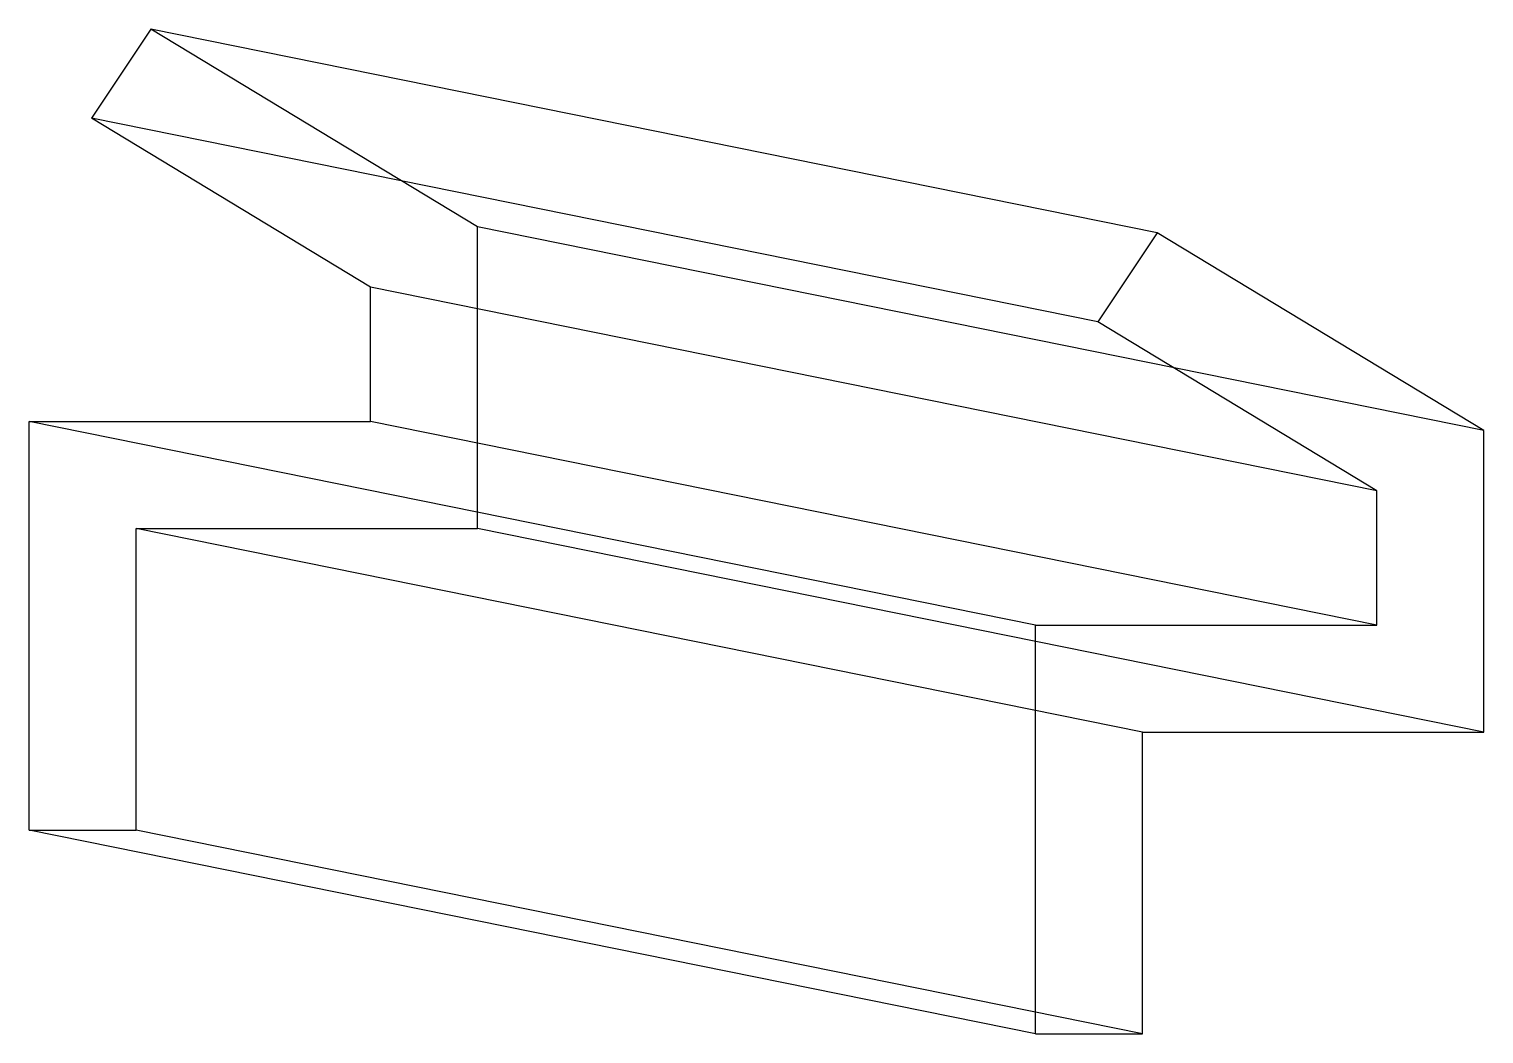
# Model space of a CAD drawing. Extents: x 214.3 to 259.9, y 211.7 to 243.1.
import ezdxf

# ---------------------------------------------------------------- set-up
doc = ezdxf.new("R2010")
doc.units = 0
doc.layers.get('0').update_dxf_attribs({"linetype": 'CONTINUOUS'})

msp = doc.modelspace()

# ---------------------------------------------------------------- linework, layer by layer
at = {"color": 7}
for p, q in [((218.152931, 243.145649), (216.291682, 240.355884)), ((228.389807, 236.946172), (218.152931, 243.145649)), ((249.69771, 236.765071), (218.152931, 243.145649)), ((225.036146, 235.060214), (216.291682, 240.355884)), ((247.83646, 233.975305), (216.291682, 240.355884)), ((228.389807, 227.491967), (228.389807, 236.946172)), ((259.934586, 230.565593), (228.389807, 236.946172)), ((249.69771, 236.765071), (247.83646, 233.975305)), ((259.934586, 230.565593), (249.69771, 236.765071)), ((225.036146, 230.845628), (225.036146, 235.060214)), ((256.580925, 228.679636), (225.036146, 235.060214)), ((256.580925, 228.679636), (247.83646, 233.975305)), ((214.333959, 218.037763), (214.333959, 230.845628)), ((214.333959, 230.845628), (225.036146, 230.845628)), ((245.878738, 224.465049), (214.333959, 230.845628)), ((256.580925, 224.465049), (225.036146, 230.845628)), ((259.934586, 221.111388), (259.934586, 230.565593)), ((256.580925, 224.465049), (256.580925, 228.679636)), ((217.68762, 227.491967), (228.389807, 227.491967)), ((217.68762, 218.037763), (217.68762, 227.491967)), ((249.232399, 221.111388), (217.68762, 227.491967)), ((259.934586, 221.111388), (228.389807, 227.491967)), ((245.878738, 224.465049), (256.580925, 224.465049)), ((245.878738, 211.657184), (245.878738, 224.465049)), ((249.232399, 211.657184), (249.232399, 221.111388)), ((249.232399, 221.111388), (259.934586, 221.111388)), ((214.333959, 218.037763), (217.68762, 218.037763)), ((245.878738, 211.657184), (214.333959, 218.037763)), ((249.232399, 211.657184), (217.68762, 218.037763)), ((245.878738, 211.657184), (249.232399, 211.657184))]:
    msp.add_line(p, q, dxfattribs=at)

doc.saveas('drawing.dxf')
